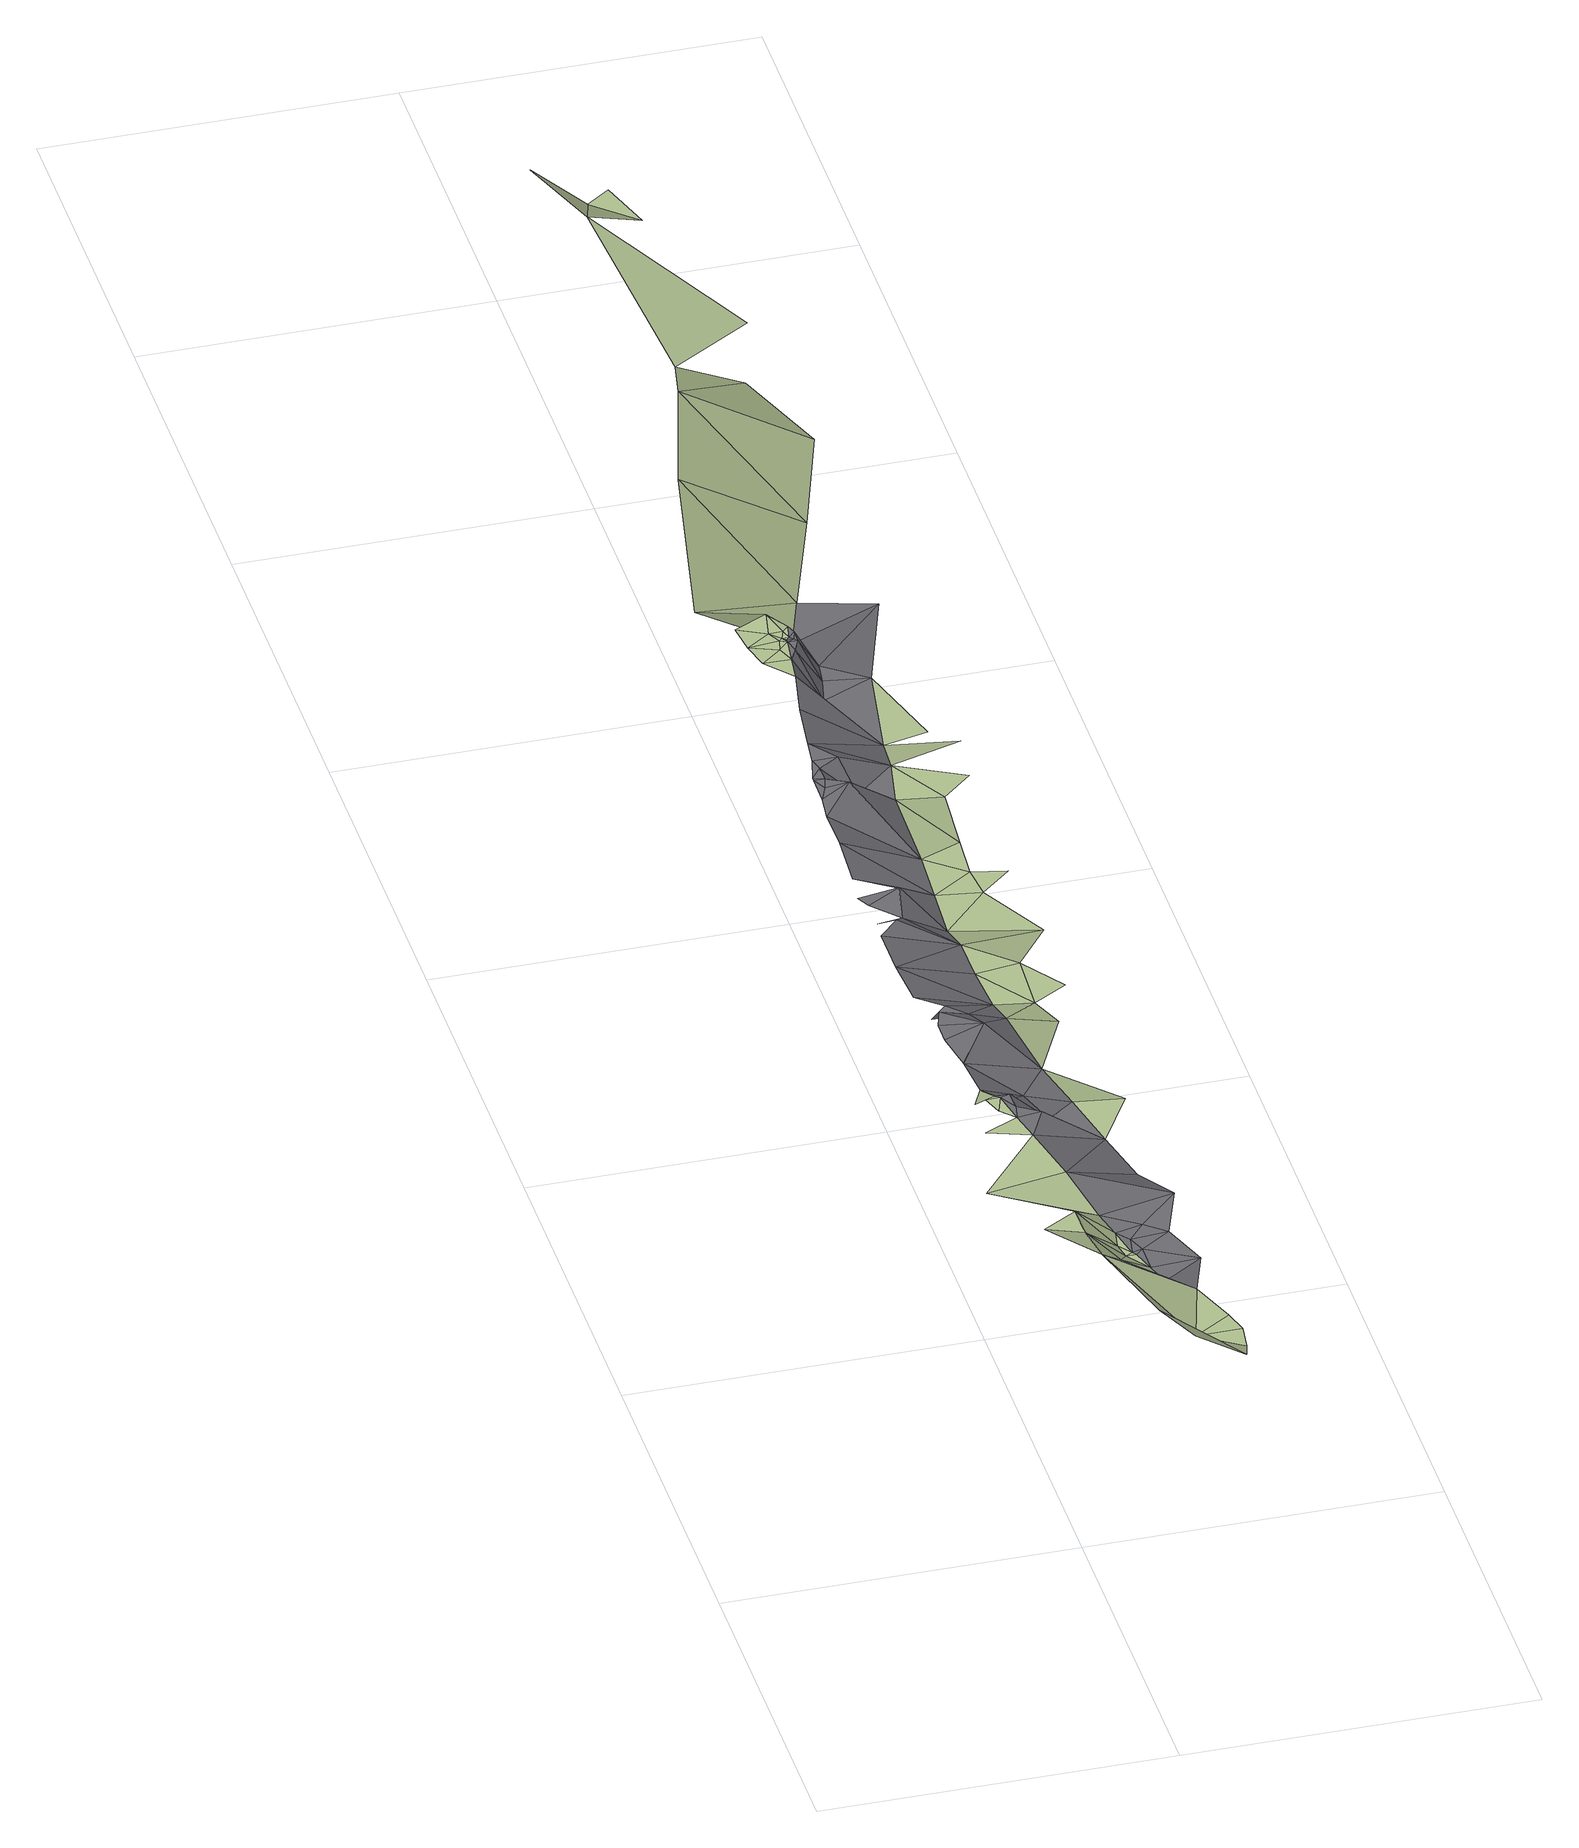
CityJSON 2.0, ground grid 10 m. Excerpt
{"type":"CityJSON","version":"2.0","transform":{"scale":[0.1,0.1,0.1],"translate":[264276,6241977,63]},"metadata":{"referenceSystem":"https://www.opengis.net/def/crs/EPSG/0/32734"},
"CityObjects":{
"terrain1":{"type":"TINRelief","geometry":[{"type":"CompositeSurface","lod":"1","boundaries":[[[0,1,2]],[[1,3,4]],[[2,1,5]],[[2,6,0]],[[4,3,7]],[[1,8,5]],[[1,4,8]],[[9,6,10]],[[11,2,5]],[[6,2,12]],[[7,13,4]],[[12,2,11]],[[9,10,14]],[[11,5,15]],[[9,14,16]],[[6,12,17]],[[18,15,5]],[[19,4,13]],[[5,8,18]],[[8,4,20]],[[17,10,6]],[[4,19,20]],[[21,12,11]],[[22,21,11]],[[22,11,15]],[[17,12,21]],[[16,23,24]],[[25,26,27]],[[27,26,23]],[[25,27,28]],[[29,28,30]],[[31,32,33]],[[32,34,33]],[[34,35,36]],[[36,37,38]],[[38,37,39]],[[37,36,35]],[[40,39,41]],[[41,39,37]],[[41,37,42]],[[40,43,44]],[[44,45,46]],[[41,43,40]],[[46,47,48]],[[45,44,43]],[[45,47,46]],[[49,48,47]],[[49,50,48]],[[51,47,45]],[[52,53,54]],[[55,56,52]],[[57,54,58]],[[53,52,56]],[[53,59,54]],[[58,54,59]],[[58,60,57]],[[49,61,50]],[[53,56,62]],[[59,53,62]],[[59,63,58]],[[61,64,50]],[[65,66,60]],[[59,62,63]],[[58,63,67]],[[67,60,58]],[[63,62,68]],[[69,63,68]],[[63,69,67]],[[60,67,70]],[[67,69,70]],[[60,70,71]],[[64,61,72]],[[65,60,71]],[[73,66,65]],[[73,74,66]],[[64,75,76]],[[77,78,76]],[[79,74,73]],[[79,80,74]],[[80,79,81]],[[82,80,83]],[[81,83,80]],[[84,85,86]],[[85,82,87]],[[86,85,88]],[[88,89,86]],[[90,88,85]]]}]},
"road1":{"type":"Road","attributes":{"highway":"tertiary","name":"Upper Roodebloem Road","surface":"asphalt","lanes":1,"width":2.2,"oneway":"yes"},"geometry":[{"type":"MultiSurface","lod":"1","boundaries":[[[21,22,91]],[[91,22,15]],[[17,21,92]],[[91,92,21]],[[93,10,17]],[[92,93,17]],[[15,18,94]],[[8,94,18]],[[91,15,94]],[[27,23,95]],[[96,92,91]],[[28,27,97]],[[16,98,23]],[[95,97,27]],[[30,28,99]],[[93,92,96]],[[97,99,28]],[[98,95,23]],[[100,14,10]],[[96,91,94]],[[14,31,16]],[[100,10,93]],[[95,101,97]],[[97,101,99]],[[101,95,98]],[[99,102,30]],[[102,103,30]],[[16,31,98]],[[96,100,93]],[[103,104,105]],[[102,99,101]],[[14,100,106]],[[104,107,105]],[[14,106,31]],[[31,101,98]],[[108,107,104]],[[109,108,110]],[[102,34,103]],[[101,33,102]],[[34,104,103]],[[110,111,109]],[[108,104,110]],[[31,33,101]],[[33,34,102]],[[112,113,38]],[[111,38,113]],[[110,104,36]],[[38,111,110]],[[34,36,104]],[[40,114,112]],[[110,36,38]],[[115,116,117]],[[39,112,38]],[[114,40,115]],[[118,119,120]],[[40,112,39]],[[119,118,116]],[[40,116,115]],[[44,119,116]],[[121,46,122]],[[116,40,44]],[[121,119,46]],[[119,44,46]],[[123,122,48]],[[124,125,126]],[[125,123,127]],[[122,46,48]],[[128,124,126]],[[129,124,128]],[[125,127,126]],[[128,130,129]],[[131,129,130]],[[48,127,123]],[[126,127,128]],[[132,131,130]],[[133,130,128]],[[134,131,132]],[[128,127,133]],[[130,133,132]],[[48,50,127]],[[50,133,127]],[[132,64,134]],[[133,64,132]],[[76,135,134]],[[133,50,64]],[[64,76,134]],[[76,55,135]],[[56,55,136]],[[62,56,137]],[[136,137,56]],[[138,68,62]],[[137,139,62]],[[55,76,136]],[[69,68,138]],[[138,62,139]],[[69,138,140]],[[138,139,140]],[[69,140,70]],[[141,139,137]],[[137,136,141]],[[139,142,140]],[[142,70,140]],[[70,142,71]],[[142,139,141]],[[136,76,78]],[[65,71,142]],[[78,141,136]],[[141,78,142]],[[65,142,143]],[[142,78,143]],[[73,65,143]]]}]}
},
"vertices":[
[11,79,56],[19,50,66],[21,75,56],[27,21,66],[38,25,53],[27,60,56],[21,85,56],[46,2,61],[44,46,53],[3,109,49],[30,94,47],[32,74,47],[31,79,47],[50,17,53],[26,113,49],[37,67,47],[22,132,49],[32,85,47],[39,60,47],[51,25,53],[49,32,53],[34,75,47],[35,74,47],[20,141,49],[10,136,49],[14,151,49],[16,145,49],[18,151,49],[17,152,49],[13,158,43],[16,164,43],[43,136,41],[53,153,41],[39,155,41],[37,179,36],[49,206,31],[34,204,36],[45,216,31],[34,218,31],[33,233,31],[33,247,31],[46,235,31],[55,222,31],[58,255,26],[33,261,26],[47,276,26],[34,278,26],[46,286,26],[35,295,26],[47,300,26],[37,329,22],[56,284,26],[16,387,31],[22,392,31],[14,395,31],[23,379,31],[24,387,31],[13,404,31],[21,400,31],[23,396,31],[22,406,33],[50,327,22],[25,395,31],[24,397,31],[40,345,22],[32,416,15],[4,412,33],[25,400,31],[25,396,31],[26,397,31],[27,402,31],[29,406,15],[59,335,22],[38,434,15],[15,470,35],[61,351,22],[42,360,18],[55,363,18],[47,391,18],[51,472,13],[26,511,34],[63,509,13],[36,551,13],[52,539,13],[18,633,25],[27,608,25],[35,637,8],[61,570,10],[47,626,8],[42,642,8],[72,616,8],
[37,76,47],[35,81,47],[40,87,47],[51,68,47],[21,146,49],[46,82,47],[21,152,49],[27,142,49],[19,158,43],[52,99,47],[31,149,41],[29,168,36],[15,177,43],[25,194,43],[13,189,43],[47,118,41],[13,196,43],[15,202,43],[14,206,38],[24,206,38],[19,211,38],[11,232,38],[12,217,38],[11,247,38],[17,253,38],[20,259,34],[13,258,34],[13,267,34],[23,273,34],[11,271,34],[12,280,34],[13,297,34],[14,314,31],[15,331,31],[15,322,31],[17,327,31],[24,328,31],[18,331,31],[15,332,31],[18,336,31],[17,340,31],[24,340,31],[28,334,22],[18,348,31],[20,364,31],[32,384,18],[26,391,31],[27,396,31],[28,395,31],[28,399,31],[34,393,18],[35,400,18],[59,428,15]
]}
